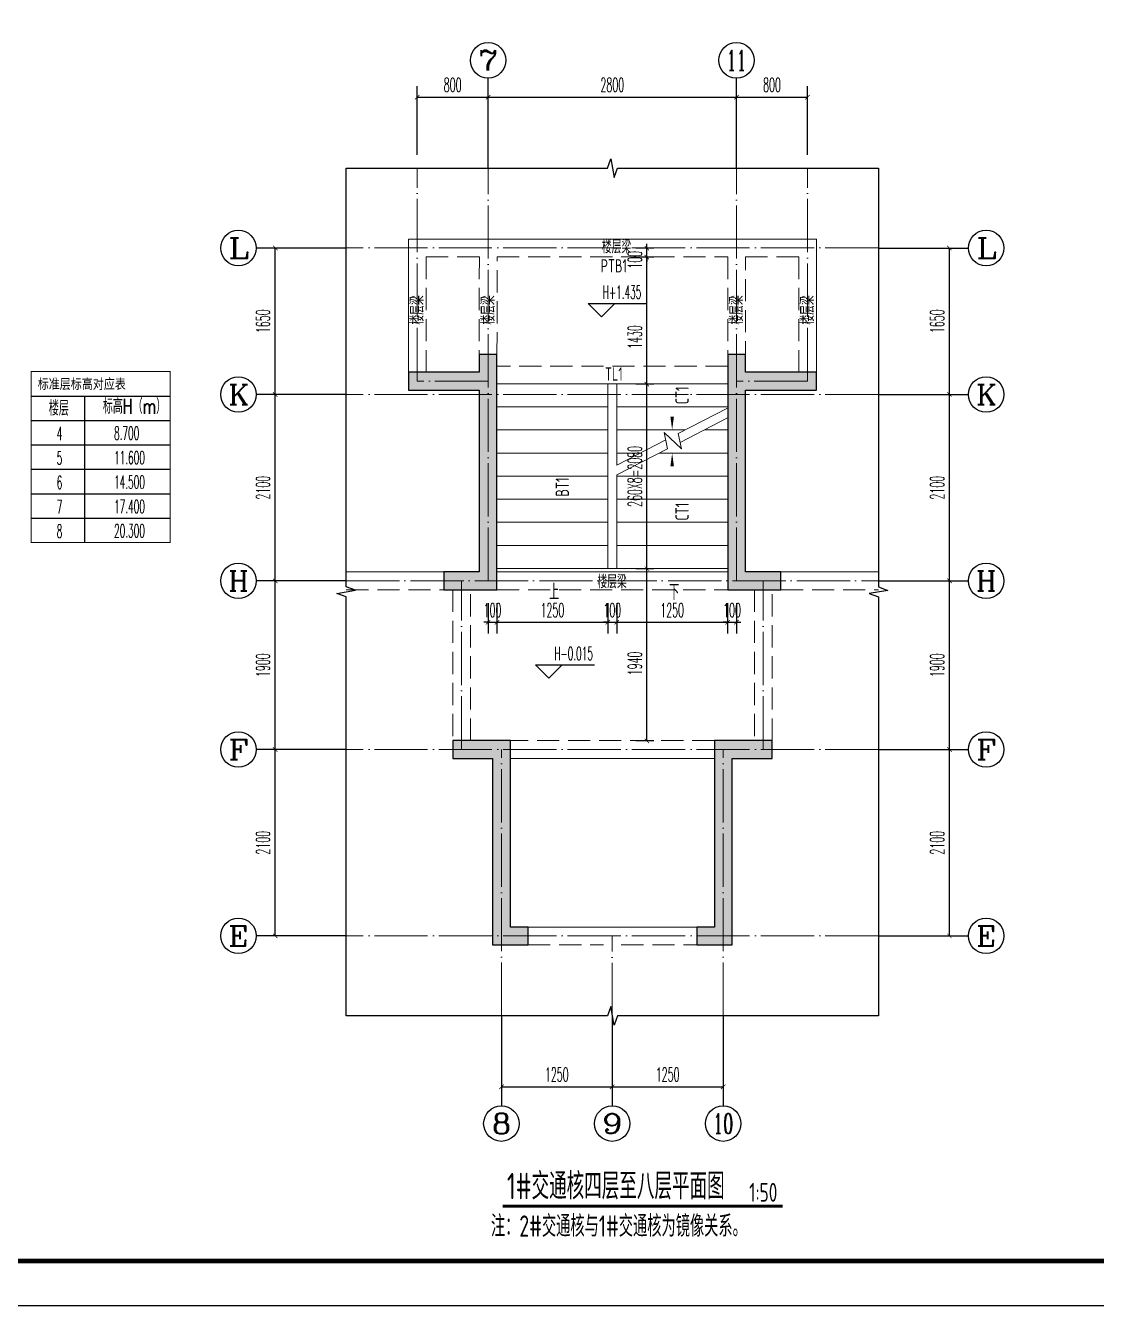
# Model space of a CAD drawing. Extents: x 826826 to 1642106, y -156213 to 399140.
# Drawn here: x 1503742 to 1515814, y 327062 to 341481 of the extents above; entities that cross this region are included whole.
import ezdxf
from ezdxf.enums import TextEntityAlignment as Align

# ---------------------------------------------------------------- set-up
doc = ezdxf.new("R2010")
doc.units = 0
doc.header["$LTSCALE"] = 1000
doc.linetypes.add('DASH', pattern=[0.35, 0.25, -0.1])
doc.linetypes.add('DOTE', pattern=[2.42, 2, -0.2, 0.02, -0.2])
doc.layers.get('0').update_dxf_attribs({"linetype": 'CONTINUOUS'})
doc.layers.get('DEFPOINTS').update_dxf_attribs({"linetype": 'CONTINUOUS'})
for name, color, linetype in [('-TK', 7, 'CONTINUOUS'), ('AXIS', 3, 'CONTINUOUS'), ('AXIS_TEXT', 4, 'CONTINUOUS'), ('C-Sheet-图框', 101, 'CONTINUOUS'), ('DIM_ELEV', 3, 'CONTINUOUS'), ('DIM_SYMB', 3, 'CONTINUOUS'), ('PUB_DIM', 3, 'CONTINUOUS'), ('PUB_TEXT', 2, 'CONTINUOUS'), ('S-L主梁线', 4, 'DASH'), ('S-Q墙填充', 252, 'CONTINUOUS'), ('S-Q墙实线', 6, 'CONTINUOUS'), ('TEXT', 2, 'CONTINUOUS'), ('尺寸标注', 3, 'CONTINUOUS')]:
    doc.layers.add(name, color=color, linetype=linetype)
doc.layers.add('DOTE', color=251, linetype='DOTE', lineweight=9)
doc.layers.add('STAIR', color=2, linetype='CONTINUOUS', lineweight=18)
doc.styles.add('_TCH_AXIS', font='COMPLEX', dxfattribs={"bigfont": 'GBCBIG'})
doc.styles.add('_TCH_DIM', font='SIMPLEX.shx', dxfattribs={"width": 0.7, "bigfont": 'GBCBIG.shx'})
doc.styles.add('_TCH_DIM_T3', font='SIMPLEX.shx', dxfattribs={"width": 0.494118, "bigfont": 'GBCBIG.shx'})
doc.styles.add('COMPLEX', font='COMPLEX')
doc.styles.add('TSSD_REIN', font='tssdeng.shx', dxfattribs={"width": 0.7, "height": 300, "bigfont": 'tssdchn.shx'})
doc.styles.add('宋体', font='', dxfattribs={"height": 50})
doc.styles.get('宋体').set_extended_font_data('SimSun')
doc.dimstyles.new('_TCH_ARCH&&50', dxfattribs={"dimtxt": 157.5, "dimasz": 50, "dimexe": 125, "dimexo": 150, "dimgap": 58.75, "dimtad": 1, "dimdec": 0, "dimzin": 0, "dimdsep": 46, "dimtxsty": '_TCH_DIM_T3', "dimblk": 'ARCHTICK', "dimcen": 0.09, "dimclrt": 7, "dimazin": 0, "dimtfac": 1, "dimtdec": 0, "dimtix": 1, "dimtmove": 2, "dimatfit": 3, "dimldrblk": 'ARCHTICK', "dimfxl": 0, "dimtolj": 1, "dimtzin": 0, "dimarcsym": 0})

# ---------------------------------------------------------------- blocks, each defined once
blk = doc.blocks.new('A1')
blk.add_lwpolyline([(0, 59400), (0, 0), (84100, 0), (84100, 59400)], close=True)
at = {"const_width": 100}
blk.add_lwpolyline([(2500, 58400), (2500, 1000), (83100, 1000), (83100, 58400)], close=True, dxfattribs=at)
blk = doc.blocks.new('_AXISO')
blk.add_circle((0, 0), 0.5)
at = {"layer": 'AXIS_TEXT', "style": 'COMPLEX', "width": 1.041667}
blk.add_attdef('A', text='', height=0.56, dxfattribs=at).set_placement((-0.25, -0.28), (0.25, -0.28), align=Align.FIT)
blk = doc.blocks.new('_ArchTick')
at = {"color": 0, "linetype": 'ByBlock', "const_width": 0.15}
blk.add_lwpolyline([(-0.5, -0.5), (0.5, 0.5)], dxfattribs=at)
blk = doc.blocks.new('*D2206')
at = {"layer": 'DEFPOINTS', "color": 0}
for p in [(1027882, 315037), (1028682, 315037), (1027882, 312937)]:
    blk.add_point(p, dxfattribs=at)
at = {"layer": 'PUB_DIM', "color": 0, "lineweight": -2}
for p, q in [((1028032, 315037), (1028807, 315037)), ((1028682, 312937), (1028682, 315037)), ((1028032, 312937), (1028807, 312937))]:
    blk.add_line(p, q, dxfattribs=at)
at = {"layer": 'PUB_DIM', "color": 0, "lineweight": -2, "xscale": 50, "yscale": 50, "zscale": 50}
for p, rotation in [((1028682, 315037), 90), ((1028682, 312937), 270)]:
    blk.add_blockref('_ArchTick', p, dxfattribs=dict(at, rotation=rotation))
at = {"layer": 'PUB_DIM', "color": 7, "insert": (1028544, 313987), "char_height": 157.5, "attachment_point": 5, "rotation": 90, "style": '_TCH_DIM_T3'}
blk.add_mtext('\\A1;2100', dxfattribs=at)
blk = doc.blocks.new('*D2207')
at = {"layer": 'DEFPOINTS', "color": 0}
for p in [(1027882, 316937), (1028682, 316937), (1027882, 315037)]:
    blk.add_point(p, dxfattribs=at)
at = {"layer": 'PUB_DIM', "color": 0, "lineweight": -2}
for p, q in [((1028032, 316937), (1028807, 316937)), ((1028682, 315037), (1028682, 316937)), ((1028032, 315037), (1028807, 315037))]:
    blk.add_line(p, q, dxfattribs=at)
at = {"layer": 'PUB_DIM', "color": 0, "lineweight": -2, "xscale": 50, "yscale": 50, "zscale": 50}
for p, rotation in [((1028682, 316937), 90), ((1028682, 315037), 270)]:
    blk.add_blockref('_ArchTick', p, dxfattribs=dict(at, rotation=rotation))
at = {"layer": 'PUB_DIM', "color": 7, "insert": (1028544, 315987), "char_height": 157.5, "attachment_point": 5, "rotation": 90, "style": '_TCH_DIM_T3'}
blk.add_mtext('\\A1;1900', dxfattribs=at)
blk = doc.blocks.new('*D2208')
at = {"layer": 'DEFPOINTS', "color": 0}
for p in [(1027882, 319037), (1028682, 319037), (1027882, 316937)]:
    blk.add_point(p, dxfattribs=at)
at = {"layer": 'PUB_DIM', "color": 0, "lineweight": -2}
for p, q in [((1028032, 319037), (1028807, 319037)), ((1028682, 316937), (1028682, 319037)), ((1028032, 316937), (1028807, 316937))]:
    blk.add_line(p, q, dxfattribs=at)
at = {"layer": 'PUB_DIM', "color": 0, "lineweight": -2, "xscale": 50, "yscale": 50, "zscale": 50}
for p, rotation in [((1028682, 319037), 90), ((1028682, 316937), 270)]:
    blk.add_blockref('_ArchTick', p, dxfattribs=dict(at, rotation=rotation))
at = {"layer": 'PUB_DIM', "color": 7, "insert": (1028544, 317987), "char_height": 157.5, "attachment_point": 5, "rotation": 90, "style": '_TCH_DIM_T3'}
blk.add_mtext('\\A1;2100', dxfattribs=at)
blk = doc.blocks.new('*D2209')
at = {"layer": 'DEFPOINTS', "color": 0}
for p in [(1027882, 320687), (1028682, 320687), (1027882, 319037)]:
    blk.add_point(p, dxfattribs=at)
at = {"layer": 'PUB_DIM', "color": 0, "lineweight": -2}
for p, q in [((1028032, 320687), (1028807, 320687)), ((1028682, 319037), (1028682, 320687)), ((1028032, 319037), (1028807, 319037))]:
    blk.add_line(p, q, dxfattribs=at)
at = {"layer": 'PUB_DIM', "color": 0, "lineweight": -2, "xscale": 50, "yscale": 50, "zscale": 50}
for p, rotation in [((1028682, 320687), 90), ((1028682, 319037), 270)]:
    blk.add_blockref('_ArchTick', p, dxfattribs=dict(at, rotation=rotation))
at = {"layer": 'PUB_DIM', "color": 7, "insert": (1028544, 319862), "char_height": 157.5, "attachment_point": 5, "rotation": 90, "style": '_TCH_DIM_T3'}
blk.add_mtext('\\A1;1650', dxfattribs=at)
blk = doc.blocks.new('*D2210')
at = {"layer": 'DEFPOINTS', "color": 0}
for p in [(1023482, 322387), (1022682, 321587), (1023482, 321587)]:
    blk.add_point(p, dxfattribs=at)
at = {"layer": 'PUB_DIM', "color": 0, "lineweight": -2}
for p, q in [((1022682, 321737), (1022682, 322512)), ((1023482, 321737), (1023482, 322512)), ((1022682, 322387), (1023482, 322387))]:
    blk.add_line(p, q, dxfattribs=at)
at = {"layer": 'PUB_DIM', "color": 0, "lineweight": -2, "xscale": 50, "yscale": 50, "zscale": 50, "rotation": 180}
blk.add_blockref('_ArchTick', (1022682, 322387), dxfattribs=at)
at = {"layer": 'PUB_DIM', "color": 0, "lineweight": -2, "xscale": 50, "yscale": 50, "zscale": 50}
blk.add_blockref('_ArchTick', (1023482, 322387), dxfattribs=at)
at = {"layer": 'PUB_DIM', "color": 7, "insert": (1023082, 322525), "char_height": 157.5, "attachment_point": 5, "style": '_TCH_DIM_T3'}
blk.add_mtext('\\A1;800', dxfattribs=at)
blk = doc.blocks.new('*D2211')
at = {"layer": 'DEFPOINTS', "color": 0}
for p in [(1026282, 322387), (1023482, 321587), (1026282, 321587)]:
    blk.add_point(p, dxfattribs=at)
at = {"layer": 'PUB_DIM', "color": 0, "lineweight": -2}
for p, q in [((1023482, 321737), (1023482, 322512)), ((1026282, 321737), (1026282, 322512)), ((1023482, 322387), (1026282, 322387))]:
    blk.add_line(p, q, dxfattribs=at)
at = {"layer": 'PUB_DIM', "color": 0, "lineweight": -2, "xscale": 50, "yscale": 50, "zscale": 50, "rotation": 180}
blk.add_blockref('_ArchTick', (1023482, 322387), dxfattribs=at)
at = {"layer": 'PUB_DIM', "color": 0, "lineweight": -2, "xscale": 50, "yscale": 50, "zscale": 50}
blk.add_blockref('_ArchTick', (1026282, 322387), dxfattribs=at)
at = {"layer": 'PUB_DIM', "color": 7, "insert": (1024882, 322525), "char_height": 157.5, "attachment_point": 5, "style": '_TCH_DIM_T3'}
blk.add_mtext('\\A1;2800', dxfattribs=at)
blk = doc.blocks.new('*D2212')
at = {"layer": 'DEFPOINTS', "color": 0}
for p in [(1027082, 322387), (1026282, 321587), (1027082, 321587)]:
    blk.add_point(p, dxfattribs=at)
at = {"layer": 'PUB_DIM', "color": 0, "lineweight": -2}
for p, q in [((1026282, 321737), (1026282, 322512)), ((1027082, 321737), (1027082, 322512)), ((1026282, 322387), (1027082, 322387))]:
    blk.add_line(p, q, dxfattribs=at)
at = {"layer": 'PUB_DIM', "color": 0, "lineweight": -2, "xscale": 50, "yscale": 50, "zscale": 50, "rotation": 180}
blk.add_blockref('_ArchTick', (1026282, 322387), dxfattribs=at)
at = {"layer": 'PUB_DIM', "color": 0, "lineweight": -2, "xscale": 50, "yscale": 50, "zscale": 50}
blk.add_blockref('_ArchTick', (1027082, 322387), dxfattribs=at)
at = {"layer": 'PUB_DIM', "color": 7, "insert": (1026682, 322525), "char_height": 157.5, "attachment_point": 5, "style": '_TCH_DIM_T3'}
blk.add_mtext('\\A1;800', dxfattribs=at)
blk = doc.blocks.new('*D2213')
at = {"layer": 'DEFPOINTS', "color": 0}
for p in [(1023632, 312037), (1024881, 312037), (1024881, 311237)]:
    blk.add_point(p, dxfattribs=at)
at = {"layer": 'PUB_DIM', "color": 0, "lineweight": -2}
for p, q in [((1023632, 311887), (1023632, 311112)), ((1024881, 311887), (1024881, 311112)), ((1023632, 311237), (1024881, 311237))]:
    blk.add_line(p, q, dxfattribs=at)
at = {"layer": 'PUB_DIM', "color": 0, "lineweight": -2, "xscale": 50, "yscale": 50, "zscale": 50, "rotation": 180}
blk.add_blockref('_ArchTick', (1023632, 311237), dxfattribs=at)
at = {"layer": 'PUB_DIM', "color": 0, "lineweight": -2, "xscale": 50, "yscale": 50, "zscale": 50}
blk.add_blockref('_ArchTick', (1024881, 311237), dxfattribs=at)
at = {"layer": 'PUB_DIM', "color": 7, "insert": (1024256, 311375), "char_height": 157.5, "attachment_point": 5, "style": '_TCH_DIM_T3'}
blk.add_mtext('\\A1;1250', dxfattribs=at)
blk = doc.blocks.new('*D2214')
at = {"layer": 'DEFPOINTS', "color": 0}
for p in [(1024881, 312037), (1026132, 312037), (1026132, 311237)]:
    blk.add_point(p, dxfattribs=at)
at = {"layer": 'PUB_DIM', "color": 0, "lineweight": -2}
for p, q in [((1024881, 311887), (1024881, 311112)), ((1026132, 311887), (1026132, 311112)), ((1024881, 311237), (1026132, 311237))]:
    blk.add_line(p, q, dxfattribs=at)
at = {"layer": 'PUB_DIM', "color": 0, "lineweight": -2, "xscale": 50, "yscale": 50, "zscale": 50, "rotation": 180}
blk.add_blockref('_ArchTick', (1024881, 311237), dxfattribs=at)
at = {"layer": 'PUB_DIM', "color": 0, "lineweight": -2, "xscale": 50, "yscale": 50, "zscale": 50}
blk.add_blockref('_ArchTick', (1026132, 311237), dxfattribs=at)
at = {"layer": 'PUB_DIM', "color": 7, "insert": (1025506, 311375), "char_height": 157.5, "attachment_point": 5, "style": '_TCH_DIM_T3'}
blk.add_mtext('\\A1;1250', dxfattribs=at)
blk = doc.blocks.new('*D2215')
at = {"layer": 'DEFPOINTS', "color": 0}
for p in [(1021082, 315037), (1021882, 315037), (1021882, 312937)]:
    blk.add_point(p, dxfattribs=at)
at = {"layer": 'PUB_DIM', "color": 0, "lineweight": -2}
for p, q in [((1021732, 315037), (1020957, 315037)), ((1021082, 312937), (1021082, 315037)), ((1021732, 312937), (1020957, 312937))]:
    blk.add_line(p, q, dxfattribs=at)
at = {"layer": 'PUB_DIM', "color": 0, "lineweight": -2, "xscale": 50, "yscale": 50, "zscale": 50}
for p, rotation in [((1021082, 315037), 90), ((1021082, 312937), 270)]:
    blk.add_blockref('_ArchTick', p, dxfattribs=dict(at, rotation=rotation))
at = {"layer": 'PUB_DIM', "color": 7, "insert": (1020944, 313987), "char_height": 157.5, "attachment_point": 5, "rotation": 90, "style": '_TCH_DIM_T3'}
blk.add_mtext('\\A1;2100', dxfattribs=at)
blk = doc.blocks.new('*D2216')
at = {"layer": 'DEFPOINTS', "color": 0}
for p in [(1021082, 316937), (1021882, 316937), (1021882, 315037)]:
    blk.add_point(p, dxfattribs=at)
at = {"layer": 'PUB_DIM', "color": 0, "lineweight": -2}
for p, q in [((1021732, 316937), (1020957, 316937)), ((1021082, 315037), (1021082, 316937)), ((1021732, 315037), (1020957, 315037))]:
    blk.add_line(p, q, dxfattribs=at)
at = {"layer": 'PUB_DIM', "color": 0, "lineweight": -2, "xscale": 50, "yscale": 50, "zscale": 50}
for p, rotation in [((1021082, 316937), 90), ((1021082, 315037), 270)]:
    blk.add_blockref('_ArchTick', p, dxfattribs=dict(at, rotation=rotation))
at = {"layer": 'PUB_DIM', "color": 7, "insert": (1020944, 315987), "char_height": 157.5, "attachment_point": 5, "rotation": 90, "style": '_TCH_DIM_T3'}
blk.add_mtext('\\A1;1900', dxfattribs=at)
blk = doc.blocks.new('*D2217')
at = {"layer": 'DEFPOINTS', "color": 0}
for p in [(1021082, 319037), (1021882, 319037), (1021882, 316937)]:
    blk.add_point(p, dxfattribs=at)
at = {"layer": 'PUB_DIM', "color": 0, "lineweight": -2}
for p, q in [((1021732, 319037), (1020957, 319037)), ((1021082, 316937), (1021082, 319037)), ((1021732, 316937), (1020957, 316937))]:
    blk.add_line(p, q, dxfattribs=at)
at = {"layer": 'PUB_DIM', "color": 0, "lineweight": -2, "xscale": 50, "yscale": 50, "zscale": 50}
for p, rotation in [((1021082, 319037), 90), ((1021082, 316937), 270)]:
    blk.add_blockref('_ArchTick', p, dxfattribs=dict(at, rotation=rotation))
at = {"layer": 'PUB_DIM', "color": 7, "insert": (1020944, 317987), "char_height": 157.5, "attachment_point": 5, "rotation": 90, "style": '_TCH_DIM_T3'}
blk.add_mtext('\\A1;2100', dxfattribs=at)
blk = doc.blocks.new('*D2218')
at = {"layer": 'DEFPOINTS', "color": 0}
for p in [(1021082, 320687), (1021882, 320687), (1021882, 319037)]:
    blk.add_point(p, dxfattribs=at)
at = {"layer": 'PUB_DIM', "color": 0, "lineweight": -2}
for p, q in [((1021732, 320687), (1020957, 320687)), ((1021082, 319037), (1021082, 320687)), ((1021732, 319037), (1020957, 319037))]:
    blk.add_line(p, q, dxfattribs=at)
at = {"layer": 'PUB_DIM', "color": 0, "lineweight": -2, "xscale": 50, "yscale": 50, "zscale": 50}
for p, rotation in [((1021082, 320687), 90), ((1021082, 319037), 270)]:
    blk.add_blockref('_ArchTick', p, dxfattribs=dict(at, rotation=rotation))
at = {"layer": 'PUB_DIM', "color": 7, "insert": (1020944, 319862), "char_height": 157.5, "attachment_point": 5, "rotation": 90, "style": '_TCH_DIM_T3'}
blk.add_mtext('\\A1;1650', dxfattribs=at)
blk = doc.blocks.new('20210810.18210274')
at = {"layer": 'DOTE', "linetype": 'DOTE', "ltscale": 0.3}
for p, q in [((800, 7153), (800, 9553)), ((1600, 4903), (1600, 9553)), ((4400, 4903), (4400, 9553)), ((5200, 7153), (5200, 9553)), ((6000, 8653), (0, 8653)), ((1600, 7153), (800, 7153)), ((5200, 7153), (4400, 7153)), ((6000, 7003), (0, 7003)), ((0, 4903), (6000, 4903)), ((1300, 3003), (1300, 4903)), ((4700, 3003), (4700, 4903)), ((6000, 3003), (0, 3003)), ((1750, 3), (1750, 3003)), ((4250, 3), (4250, 3003)), ((6000, 903), (0, 903)), ((3000, 0), (3000, 903))]:
    blk.add_line(p, q, dxfattribs=at)
blk = doc.blocks.new('20210810.18262439')
at = {"layer": 'STAIR'}
for p, q in [((0, 2080), (1250, 2080)), ((0, 2080), (2600, 2080)), ((1250, 0), (1250, 2080)), ((1250, 0), (1250, 2080)), ((2600, 2080), (1350, 2080)), ((1350, 2080), (1350, 1165)), ((1350, 2080), (1350, 1165)), ((0, 1820), (1250, 1820)), ((2600, 1820), (1350, 1820)), ((2600, 1807), (2044, 1522)), ((2600, 1695), (2066, 1420)), ((0, 1560), (1250, 1560)), ((2119, 1560), (1350, 1560)), ((1902, 1449), (1350, 1165)), ((2082, 1347), (1884, 1530)), ((1884, 1530), (1924, 1347)), ((2044, 1522), (2082, 1347)), ((2600, 1560), (2338, 1560)), ((0, 1300), (1250, 1300)), ((1924, 1347), (1350, 1053)), ((1612, 1300), (1350, 1300)), ((2600, 1300), (1831, 1300)), ((0, 1040), (1250, 1040)), ((1350, 1053), (1350, 0)), ((1350, 1053), (1350, 0)), ((2600, 1040), (1350, 1040)), ((0, 780), (1250, 780)), ((2600, 780), (1350, 780)), ((0, 520), (1250, 520)), ((2600, 520), (1350, 520)), ((0, 260), (1250, 260)), ((2600, 260), (1350, 260)), ((0, 0), (2600, 0))]:
    blk.add_line(p, q, dxfattribs=at)
blk = doc.blocks.new('*D2344')
at = {"layer": 'DEFPOINTS', "color": 0}
for p in [(1511656, 335125), (1511756, 335125), (1511756, 334759)]:
    blk.add_point(p, dxfattribs=at)
at = {"layer": '尺寸标注', "color": 0, "lineweight": -2}
for p, q in [((1511656, 334975), (1511656, 334634)), ((1511756, 334975), (1511756, 334634)), ((1511656, 334759), (1511606, 334759)), ((1511656, 334759), (1511756, 334759)), ((1511756, 334759), (1511806, 334759))]:
    blk.add_line(p, q, dxfattribs=at)
at = {"layer": '尺寸标注', "color": 0, "lineweight": -2, "xscale": 50, "yscale": 50, "zscale": 50}
blk.add_blockref('_ArchTick', (1511656, 334759), dxfattribs=at)
at = {"layer": '尺寸标注', "color": 0, "lineweight": -2, "xscale": 50, "yscale": 50, "zscale": 50, "rotation": 180}
blk.add_blockref('_ArchTick', (1511756, 334759), dxfattribs=at)
at = {"layer": '尺寸标注', "color": 7, "insert": (1511706, 334896), "char_height": 157.5, "attachment_point": 5, "style": '_TCH_DIM_T3'}
blk.add_mtext('\\A1;100', dxfattribs=at)
blk = doc.blocks.new('*D2345')
at = {"layer": 'DEFPOINTS', "color": 0}
for p in [(1510406, 335125), (1511656, 335125), (1511656, 334759)]:
    blk.add_point(p, dxfattribs=at)
at = {"layer": '尺寸标注', "color": 0, "lineweight": -2}
for p, q in [((1510406, 334975), (1510406, 334634)), ((1511656, 334975), (1511656, 334634)), ((1510406, 334759), (1511656, 334759))]:
    blk.add_line(p, q, dxfattribs=at)
at = {"layer": '尺寸标注', "color": 0, "lineweight": -2, "xscale": 50, "yscale": 50, "zscale": 50, "rotation": 180}
blk.add_blockref('_ArchTick', (1510406, 334759), dxfattribs=at)
at = {"layer": '尺寸标注', "color": 0, "lineweight": -2, "xscale": 50, "yscale": 50, "zscale": 50}
blk.add_blockref('_ArchTick', (1511656, 334759), dxfattribs=at)
at = {"layer": '尺寸标注', "color": 7, "insert": (1511031, 334896), "char_height": 157.5, "attachment_point": 5, "style": '_TCH_DIM_T3'}
blk.add_mtext('\\A1;1250', dxfattribs=at)
blk = doc.blocks.new('*D2346')
at = {"layer": 'DEFPOINTS', "color": 0}
for p in [(1510306, 335125), (1510406, 335125), (1510406, 334759)]:
    blk.add_point(p, dxfattribs=at)
at = {"layer": '尺寸标注', "color": 0, "lineweight": -2}
for p, q in [((1510306, 334975), (1510306, 334634)), ((1510406, 334975), (1510406, 334634)), ((1510306, 334759), (1510256, 334759)), ((1510306, 334759), (1510406, 334759)), ((1510406, 334759), (1510456, 334759))]:
    blk.add_line(p, q, dxfattribs=at)
at = {"layer": '尺寸标注', "color": 0, "lineweight": -2, "xscale": 50, "yscale": 50, "zscale": 50}
blk.add_blockref('_ArchTick', (1510306, 334759), dxfattribs=at)
at = {"layer": '尺寸标注', "color": 0, "lineweight": -2, "xscale": 50, "yscale": 50, "zscale": 50, "rotation": 180}
blk.add_blockref('_ArchTick', (1510406, 334759), dxfattribs=at)
at = {"layer": '尺寸标注', "color": 7, "insert": (1510356, 334896), "char_height": 157.5, "attachment_point": 5, "style": '_TCH_DIM_T3'}
blk.add_mtext('\\A1;100', dxfattribs=at)
blk = doc.blocks.new('*D2347')
at = {"layer": 'DEFPOINTS', "color": 0}
for p in [(1509056, 335125), (1510306, 335125), (1510306, 334759)]:
    blk.add_point(p, dxfattribs=at)
at = {"layer": '尺寸标注', "color": 0, "lineweight": -2}
for p, q in [((1509056, 334975), (1509056, 334634)), ((1510306, 334975), (1510306, 334634)), ((1509056, 334759), (1510306, 334759))]:
    blk.add_line(p, q, dxfattribs=at)
at = {"layer": '尺寸标注', "color": 0, "lineweight": -2, "xscale": 50, "yscale": 50, "zscale": 50, "rotation": 180}
blk.add_blockref('_ArchTick', (1509056, 334759), dxfattribs=at)
at = {"layer": '尺寸标注', "color": 0, "lineweight": -2, "xscale": 50, "yscale": 50, "zscale": 50}
blk.add_blockref('_ArchTick', (1510306, 334759), dxfattribs=at)
at = {"layer": '尺寸标注', "color": 7, "insert": (1509681, 334896), "char_height": 157.5, "attachment_point": 5, "style": '_TCH_DIM_T3'}
blk.add_mtext('\\A1;1250', dxfattribs=at)
blk = doc.blocks.new('*D2348')
at = {"layer": 'DEFPOINTS', "color": 0}
for p in [(1508956, 335125), (1509056, 335125), (1509056, 334759)]:
    blk.add_point(p, dxfattribs=at)
at = {"layer": '尺寸标注', "color": 0, "lineweight": -2}
for p, q in [((1508956, 334975), (1508956, 334634)), ((1509056, 334975), (1509056, 334634)), ((1508956, 334759), (1508906, 334759)), ((1508956, 334759), (1509056, 334759)), ((1509056, 334759), (1509106, 334759))]:
    blk.add_line(p, q, dxfattribs=at)
at = {"layer": '尺寸标注', "color": 0, "lineweight": -2, "xscale": 50, "yscale": 50, "zscale": 50}
blk.add_blockref('_ArchTick', (1508956, 334759), dxfattribs=at)
at = {"layer": '尺寸标注', "color": 0, "lineweight": -2, "xscale": 50, "yscale": 50, "zscale": 50, "rotation": 180}
blk.add_blockref('_ArchTick', (1509056, 334759), dxfattribs=at)
at = {"layer": '尺寸标注', "color": 7, "insert": (1509006, 334896), "char_height": 157.5, "attachment_point": 5, "style": '_TCH_DIM_T3'}
blk.add_mtext('\\A1;100', dxfattribs=at)
blk = doc.blocks.new('*D2349')
at = {"layer": 'DEFPOINTS', "color": 0}
for p in [(1510746, 338972), (1510975, 338972), (1510975, 338872)]:
    blk.add_point(p, dxfattribs=at)
at = {"layer": '尺寸标注', "color": 0, "lineweight": -2}
for p, q in [((1510746, 338972), (1510746, 339022)), ((1510825, 338972), (1510621, 338972)), ((1510825, 338872), (1510621, 338872)), ((1510746, 338872), (1510746, 338972)), ((1510746, 338872), (1510746, 338822))]:
    blk.add_line(p, q, dxfattribs=at)
at = {"layer": '尺寸标注', "color": 0, "lineweight": -2, "xscale": 50, "yscale": 50, "zscale": 50}
for p, rotation in [((1510746, 338972), 270), ((1510746, 338872), 90)]:
    blk.add_blockref('_ArchTick', p, dxfattribs=dict(at, rotation=rotation))
at = {"layer": '尺寸标注', "color": 7, "insert": (1510609, 338843), "char_height": 157.5, "attachment_point": 5, "rotation": 90, "style": '_TCH_DIM_T3'}
blk.add_mtext('\\A1;100', dxfattribs=at)
blk = doc.blocks.new('*D2350')
at = {"layer": 'DEFPOINTS', "color": 0}
for p in [(1510746, 338872), (1510975, 338872), (1510975, 337442)]:
    blk.add_point(p, dxfattribs=at)
at = {"layer": '尺寸标注', "color": 0, "lineweight": -2}
for p, q in [((1510825, 338872), (1510621, 338872)), ((1510746, 337442), (1510746, 338872)), ((1510825, 337442), (1510621, 337442))]:
    blk.add_line(p, q, dxfattribs=at)
at = {"layer": '尺寸标注', "color": 0, "lineweight": -2, "xscale": 50, "yscale": 50, "zscale": 50}
for p, rotation in [((1510746, 338872), 90), ((1510746, 337442), 270)]:
    blk.add_blockref('_ArchTick', p, dxfattribs=dict(at, rotation=rotation))
at = {"layer": '尺寸标注', "color": 7, "insert": (1510609, 337972), "char_height": 157.5, "attachment_point": 5, "rotation": 90, "style": '_TCH_DIM_T3'}
blk.add_mtext('\\A1;1430', dxfattribs=at)
blk = doc.blocks.new('*D2351')
at = {"layer": 'DEFPOINTS', "color": 0}
for p in [(1510746, 337442), (1510975, 337442), (1510975, 335362)]:
    blk.add_point(p, dxfattribs=at)
at = {"layer": '尺寸标注', "color": 0, "lineweight": -2}
for p, q in [((1510825, 337442), (1510621, 337442)), ((1510746, 335362), (1510746, 337442)), ((1510825, 335362), (1510621, 335362))]:
    blk.add_line(p, q, dxfattribs=at)
at = {"layer": '尺寸标注', "color": 0, "lineweight": -2, "xscale": 50, "yscale": 50, "zscale": 50}
for p, rotation in [((1510746, 337442), 90), ((1510746, 335362), 270)]:
    blk.add_blockref('_ArchTick', p, dxfattribs=dict(at, rotation=rotation))
at = {"layer": '尺寸标注', "color": 7, "insert": (1510609, 336402), "char_height": 157.5, "attachment_point": 5, "rotation": 90, "style": '_TCH_DIM_T3'}
blk.add_mtext('\\A1;260X8=2080', dxfattribs=at)
blk = doc.blocks.new('*D2352')
at = {"layer": 'DEFPOINTS', "color": 0}
for p in [(1510746, 335362), (1510975, 335362), (1510975, 333422)]:
    blk.add_point(p, dxfattribs=at)
at = {"layer": '尺寸标注', "color": 0, "lineweight": -2}
for p, q in [((1510825, 335362), (1510621, 335362)), ((1510746, 333422), (1510746, 335362)), ((1510825, 333422), (1510621, 333422))]:
    blk.add_line(p, q, dxfattribs=at)
at = {"layer": '尺寸标注', "color": 0, "lineweight": -2, "xscale": 50, "yscale": 50, "zscale": 50}
for p, rotation in [((1510746, 335362), 90), ((1510746, 333422), 270)]:
    blk.add_blockref('_ArchTick', p, dxfattribs=dict(at, rotation=rotation))
at = {"layer": '尺寸标注', "color": 7, "insert": (1510609, 334295), "char_height": 157.5, "attachment_point": 5, "rotation": 90, "style": '_TCH_DIM_T3'}
blk.add_mtext('\\A1;1940', dxfattribs=at)
blk = doc.blocks.new('A$C4BAA0D43')
at = {"layer": 'C-Sheet-图框', "color": 0}
for p, q in [((-782.8, 825), (0, 825)), ((-782.8, 825), (0, 825)), ((-482.4, 825), (-482.4, 0)), ((-782.8, 687.5), (0, 687.5)), ((-782.8, 550), (0, 550)), ((-782.8, 412.5), (0, 412.5)), ((-782.8, 275), (0, 275)), ((-782.8, 137.5), (0, 137.5))]:
    blk.add_line(p, q, dxfattribs=at)
at = {"layer": 'C-Sheet-图框', "color": 0, "const_width": 6}
blk.add_lwpolyline([(-782.8, 0), (0, 0), (0, 962.5), (-782.8, 962.5)], close=True, dxfattribs=at)
at = {"layer": 'PUB_TEXT', "color": 2, "style": '宋体', "width": 0.8}
blk.add_text('标准层标高对应表', height=56.96, dxfattribs=at).set_placement((-746.8, 864.9))
at = {"layer": 'PUB_TEXT', "style": '_TCH_DIM'}
for s, height, width, p in [('楼层', 84.4, 0.7, (-683.6, 714.5)), ('标高H（m）', 84.4, 0.7, (-379.1, 725.6)), ('4', 74.4, 0.494118, (-639.3, 576.3)), ('8.700', 74.38, 0.494118, (-316, 578.2)), ('5', 74.4, 0.494118, (-639.3, 438.8)), ('11.600', 74.38, 0.494118, (-316, 440.7)), ('6', 74.4, 0.494118, (-639.3, 301.3)), ('14.500', 74.38, 0.494118, (-316, 303.2)), ('7', 74.4, 0.494118, (-639.3, 163.8)), ('17.400', 74.38, 0.494118, (-316, 165.7)), ('8', 74.4, 0.494118, (-639.3, 26.3)), ('20.300', 74.38, 0.494118, (-316, 28.2))]:
    blk.add_text(s, height=height, dxfattribs=dict(at, width=width)).set_placement(p)
blk = doc.blocks.new('20210810.18205026')
at = {"layer": 'AXIS'}
for p, q in [((3014.6, 10964.6), (3014.6, 11979.2)), ((5814.6, 10964.6), (5814.6, 11979.2)), ((1414.6, 10064.6), (400, 10064.6)), ((7414.6, 10064.6), (8429.2, 10064.6)), ((1414.6, 8414.6), (400, 8414.6)), ((7414.6, 8414.6), (8429.2, 8414.6)), ((1414.6, 6314.6), (400, 6314.6)), ((7414.6, 6314.6), (8429.2, 6314.6)), ((1414.6, 4414.6), (400, 4414.6)), ((7414.6, 4414.6), (8429.2, 4414.6)), ((1414.6, 2314.6), (400, 2314.6)), ((7414.6, 2314.6), (8429.2, 2314.6)), ((3164.6, 1414.6), (3164.6, 400)), ((4414.1, 1414.6), (4414.1, 400)), ((5664.6, 1414.6), (5664.6, 400))]:
    blk.add_line(p, q, dxfattribs=at)
ref = blk.add_blockref('_AXISO', (3014.6, 12179.2), dxfattribs=dict(at, xscale=400, yscale=400, zscale=400))
ref.add_attrib('A', '7', dxfattribs={"layer": 'AXIS_TEXT', "height": 226.3, "style": '_TCH_AXIS', "width": 1.5}).set_placement((2901.5, 12066.1), (3127.7, 12066.1), align=Align.FIT)
ref = blk.add_blockref('_AXISO', (5814.6, 12179.2), dxfattribs=dict(at, xscale=400, yscale=400, zscale=400))
ref.add_attrib('A', '11', dxfattribs={"layer": 'AXIS_TEXT', "height": 226.27, "style": '_TCH_AXIS', "width": 0.875}).set_placement((5701.5, 12066.1), (5927.7, 12066.1), align=Align.FIT)
ref = blk.add_blockref('_AXISO', (200, 10064.6), dxfattribs=dict(at, xscale=400, yscale=400, zscale=400))
ref.add_attrib('A', 'L', dxfattribs={"layer": 'AXIS_TEXT', "height": 226.3, "style": '_TCH_AXIS', "width": 1.4}).set_placement((86.9, 9951.5), (313.1, 9951.5), align=Align.FIT)
ref = blk.add_blockref('_AXISO', (8629.2, 10064.6), dxfattribs=dict(at, xscale=400, yscale=400, zscale=400))
ref.add_attrib('A', 'L', dxfattribs={"layer": 'AXIS_TEXT', "height": 226.3, "style": '_TCH_AXIS', "width": 1.4}).set_placement((8516.1, 9951.5), (8742.4, 9951.5), align=Align.FIT)
ref = blk.add_blockref('_AXISO', (200, 8414.6), dxfattribs=dict(at, xscale=400, yscale=400, zscale=400))
ref.add_attrib('A', 'K', dxfattribs={"layer": 'AXIS_TEXT', "height": 226.3, "style": '_TCH_AXIS', "width": 1.105263}).set_placement((86.9, 8301.5), (313.1, 8301.5), align=Align.FIT)
ref = blk.add_blockref('_AXISO', (8629.2, 8414.6), dxfattribs=dict(at, xscale=400, yscale=400, zscale=400))
ref.add_attrib('A', 'K', dxfattribs={"layer": 'AXIS_TEXT', "height": 226.3, "style": '_TCH_AXIS', "width": 1.105263}).set_placement((8516.1, 8301.5), (8742.4, 8301.5), align=Align.FIT)
ref = blk.add_blockref('_AXISO', (200, 6314.6), dxfattribs=dict(at, xscale=400, yscale=400, zscale=400))
ref.add_attrib('A', 'H', dxfattribs={"layer": 'AXIS_TEXT', "height": 226.3, "style": '_TCH_AXIS', "width": 1.05}).set_placement((86.9, 6201.5), (313.1, 6201.5), align=Align.FIT)
ref = blk.add_blockref('_AXISO', (8629.2, 6314.6), dxfattribs=dict(at, xscale=400, yscale=400, zscale=400))
ref.add_attrib('A', 'H', dxfattribs={"layer": 'AXIS_TEXT', "height": 226.3, "style": '_TCH_AXIS', "width": 1.05}).set_placement((8516.1, 6201.5), (8742.4, 6201.5), align=Align.FIT)
ref = blk.add_blockref('_AXISO', (200, 4414.6), dxfattribs=dict(at, xscale=400, yscale=400, zscale=400))
ref.add_attrib('A', 'F', dxfattribs={"layer": 'AXIS_TEXT', "height": 226.3, "style": '_TCH_AXIS', "width": 1.3125}).set_placement((86.9, 4301.5), (313.1, 4301.5), align=Align.FIT)
ref = blk.add_blockref('_AXISO', (8629.2, 4414.6), dxfattribs=dict(at, xscale=400, yscale=400, zscale=400))
ref.add_attrib('A', 'F', dxfattribs={"layer": 'AXIS_TEXT', "height": 226.3, "style": '_TCH_AXIS', "width": 1.3125}).set_placement((8516.1, 4301.5), (8742.4, 4301.5), align=Align.FIT)
ref = blk.add_blockref('_AXISO', (200, 2314.6), dxfattribs=dict(at, xscale=400, yscale=400, zscale=400))
ref.add_attrib('A', 'E', dxfattribs={"layer": 'AXIS_TEXT', "height": 226.3, "style": '_TCH_AXIS', "width": 1.3125}).set_placement((86.9, 2201.5), (313.1, 2201.5), align=Align.FIT)
ref = blk.add_blockref('_AXISO', (8629.2, 2314.6), dxfattribs=dict(at, xscale=400, yscale=400, zscale=400))
ref.add_attrib('A', 'E', dxfattribs={"layer": 'AXIS_TEXT', "height": 226.3, "style": '_TCH_AXIS', "width": 1.3125}).set_placement((8516.1, 2201.5), (8742.4, 2201.5), align=Align.FIT)
ref = blk.add_blockref('_AXISO', (3164.6, 200), dxfattribs=dict(at, xscale=400, yscale=400, zscale=400))
ref.add_attrib('A', '8', dxfattribs={"layer": 'AXIS_TEXT', "height": 226.3, "style": '_TCH_AXIS', "width": 1.5}).set_placement((3051.5, 86.9), (3277.7, 86.9), align=Align.FIT)
ref = blk.add_blockref('_AXISO', (4414.1, 200), dxfattribs=dict(at, xscale=400, yscale=400, zscale=400))
ref.add_attrib('A', '9', dxfattribs={"layer": 'AXIS_TEXT', "height": 226.3, "style": '_TCH_AXIS', "width": 1.5}).set_placement((4301, 86.9), (4527.3, 86.9), align=Align.FIT)
ref = blk.add_blockref('_AXISO', (5664.6, 200), dxfattribs=dict(at, xscale=400, yscale=400, zscale=400))
ref.add_attrib('A', '10', dxfattribs={"layer": 'AXIS_TEXT', "height": 226.27, "style": '_TCH_AXIS', "width": 0.724138}).set_placement((5551.5, 86.9), (5777.7, 86.9), align=Align.FIT)
at = {"layer": 'PUB_DIM'}
for p1, p2, distance, picture, middle, set_off in [((2214.6, 10964.6), (3014.6, 10964.6), 800, '*D2210', (2614.6, 11902.1), (-1020467, -310622.6)), ((3014.6, 10964.6), (5814.6, 10964.6), 800, '*D2211', (4414.6, 11902.1), (-1020467, -310622.6)), ((5814.6, 10964.6), (6614.6, 10964.6), 800, '*D2212', (6214.6, 11902.1), (-1020467, -310622.6)), ((1414.6, 8414.6), (1414.6, 10064.6), 800, '*D2218', (477.1, 9239.6), (-1020467, -310622.6)), ((7414.6, 8414.6), (7414.6, 10064.6), -800, '*D2209', (8077.1, 9239.6), (-1020467, -310622.6)), ((1414.6, 6314.6), (1414.6, 8414.6), 800, '*D2217', (477.1, 7364.6), (-1020467, -310622.6)), ((7414.6, 6314.6), (7414.6, 8414.6), -800, '*D2208', (8077.1, 7364.6), (-1020467, -310622.6)), ((1414.6, 4414.6), (1414.6, 6314.6), 800, '*D2216', (477.1, 5364.6), (-1020467, -310622.6)), ((7414.6, 4414.6), (7414.6, 6314.6), -800, '*D2207', (8077.1, 5364.6), (-1020467, -310622.6)), ((1414.6, 2314.6), (1414.6, 4414.6), 800, '*D2215', (477.1, 3364.6), (-1020467, -310622.6)), ((7414.6, 2314.6), (7414.6, 4414.6), -800, '*D2206', (8077.1, 3364.6), (-1020467, -310622.6)), ((3164.6064, 1414.6076), (4414.1252, 1414.6076), -800, '*D2213', (3789.3658, 752.1076), (-1020466.9711, -310622.6466)), ((4414.1252, 1414.6076), (5664.6064, 1414.6076), -800, '*D2214', (5039.3658, 752.1076), (-1020466.9711, -310622.6466))]:
    dim = blk.add_aligned_dim(p1=p1, p2=p2, distance=distance, dimstyle='_TCH_ARCH&&50', dxfattribs=at)
    dim.commit()
    dim.dimension.update_dxf_attribs({"geometry": picture, "text_midpoint": middle, "insert": set_off})

msp = doc.modelspace()

# ---------------------------------------------------------------- hatches: boundary and pattern name
at = {"layer": 'S-Q墙填充'}
h = msp.add_hatch(color=252, dxfattribs=at)
h.dxf.hatch_style = 1
h.paths.add_polyline_path([(1508855.85, 337575.41), (1508057.32, 337575.41), (1508057.32, 337375.41), (1508855.85, 337375.41), (1508855.85, 335325.4), (1508657.32, 335325.4), (1508455.85, 335325.4), (1508455.85, 335125.4), (1508657.32, 335125.4), (1509055.85, 335125.4), (1509055.85, 337475.41), (1509055.85, 337775.41), (1508855.85, 337775.41)])
h = msp.add_hatch(color=252, dxfattribs=at)
h.dxf.hatch_style = 1
h.paths.add_polyline_path([(1511857.32, 337575.41), (1511857.32, 337775.41), (1511657.32, 337775.41), (1511657.32, 337475.41), (1511657.32, 335125.4), (1512057.32, 335125.4), (1512257.32, 335125.4), (1512257.32, 335325.4), (1512057.32, 335325.4), (1511857.32, 335325.4), (1511857.32, 337375.41), (1512657.32, 337375.41), (1512657.32, 337575.41)])
h = msp.add_hatch(color=252, dxfattribs=at)
h.dxf.hatch_style = 1
h.paths.add_polyline_path([(1508557.32, 333225.41), (1509007.31, 333225.41), (1509007.31, 331125.41), (1509407.31, 331125.41), (1509407.31, 331325.41), (1509207.31, 331325.41), (1509207.31, 333425.41), (1508557.32, 333425.41)])
h = msp.add_hatch(color=252, dxfattribs=at)
h.dxf.hatch_style = 1
h.paths.add_polyline_path([(1511507.3, 331325.41), (1511307.3, 331325.41), (1511307.3, 331125.41), (1511707.3, 331125.41), (1511707.3, 333225.41), (1512157.32, 333225.41), (1512157.32, 333425.41), (1511507.3, 333425.41)])

# ---------------------------------------------------------------- linework, layer by layer
at = {"layer": 'DIM_ELEV', "color": 6}
for p, q in [((1510233.37, 338200.83), (1510083.37, 338350.83)), ((1510083.37, 338350.83), (1510748.29, 338350.83)), ((1510233.37, 338200.83), (1510383.37, 338350.83)), ((1509641.02, 334130.34), (1509491.02, 334280.34)), ((1509491.02, 334280.34), (1510155.94, 334280.34)), ((1509641.02, 334130.34), (1509791.02, 334280.34))]:
    msp.add_line(p, q, dxfattribs=at)
at = {"layer": 'DIM_SYMB'}
for points in [[(1507357.31, 330325.41), (1507357.31, 335044.16), (1507252.31, 335082.38), (1507462.31, 335119.41), (1507357.31, 335156.66), (1507357.31, 339875.41)], [(1507357.31, 339875.41), (1510301.06, 339875.41), (1510339.28, 339980.41), (1510376.31, 339770.41), (1510413.56, 339875.41), (1513357.31, 339875.41)], [(1513357.31, 339875.41), (1513357.31, 335156.66), (1513462.31, 335118.44), (1513252.31, 335081.42), (1513357.31, 335044.16), (1513357.31, 330325.41)], [(1513357.31, 330325.41), (1510413.56, 330325.41), (1510375.35, 330220.41), (1510338.32, 330430.41), (1510301.06, 330325.41), (1507357.31, 330325.41)]]:
    msp.add_lwpolyline(points, dxfattribs=at)
for points in [[(1509680.85, 335235.41, 0, 0, 0), (1509680.85, 338160.41, 0, 0, 0), (1511030.85, 338160.41, 0, 0, 0), (1511030.85, 336925.41, 0, 40, 0), (1511030.85, 337075.41, 0, 0, 0)], [(1511030.85, 335235.41, 0, 0, 0), (1511030.85, 336665.41, 0, 40, 0), (1511030.85, 336515.41, 0, 0, 0)]]:
    msp.add_lwpolyline(points, format="xyseb", dxfattribs=at)
at = {"layer": 'DIM_SYMB', "const_width": 35}
msp.add_lwpolyline([(1509121.65, 328181.61), (1512276.26, 328181.61)], dxfattribs=at)
at = {"layer": 'S-L主梁线', "linetype": 'ByBlock', "lineweight": 18}
for p, q in [((1508057.31, 339075.41), (1508057.32, 337575.41)), ((1508957.31, 339075.41), (1508057.31, 339075.41)), ((1511757.31, 339075.41), (1508957.31, 339075.41)), ((1512657.31, 339075.41), (1511757.31, 339075.41)), ((1512657.32, 337575.41), (1512657.31, 339075.41)), ((1508455.85, 335325.4), (1507357.31, 335325.4)), ((1511657.32, 335325.4), (1509055.85, 335325.4)), ((1513357.32, 335325.4), (1512257.32, 335325.4)), ((1509207.31, 333225.41), (1511507.3, 333225.41)), ((1510357.32, 331325.41), (1509407.31, 331325.41)), ((1511307.3, 331325.41), (1510357.32, 331325.41))]:
    msp.add_line(p, q, dxfattribs=at)
at = {"layer": 'S-L主梁线', "linetype": 'DASH', "lineweight": 18}
for p, q in [((1508257.32, 337575.41), (1508257.31, 338875.41)), ((1508257.31, 338875.41), (1508857.2, 338875.41)), ((1508857.2, 338875.41), (1508855.85, 337675.53)), ((1509055.96, 337775.41), (1509057.2, 338875.41)), ((1509057.2, 338875.41), (1511657.31, 338875.41)), ((1511657.31, 338875.41), (1511657.32, 337775.41)), ((1511857.32, 337675.41), (1511857.31, 338875.41)), ((1511857.31, 338875.41), (1512457.31, 338875.41)), ((1512457.31, 338875.41), (1512457.32, 337575.41)), ((1511657.32, 337645.41), (1509055.96, 337645.41)), ((1509055.85, 337445.41), (1511657.32, 337445.41)), ((1507357.31, 335125.4), (1508455.85, 335125.4)), ((1508557.32, 335125.4), (1508557.32, 333425.41)), ((1508757.32, 333425.41), (1508757.32, 335125.4)), ((1509055.85, 335125.4), (1511657.32, 335125.4)), ((1511957.32, 335125.4), (1511957.32, 333425.41)), ((1512157.32, 333425.41), (1512157.32, 335125.4)), ((1512257.32, 335125.4), (1513357.32, 335125.4)), ((1511507.3, 333425.41), (1509207.31, 333425.41)), ((1509407.31, 331125.41), (1510257.32, 331125.41)), ((1510457.32, 331125.41), (1511307.3, 331125.41))]:
    msp.add_line(p, q, dxfattribs=at)
at = {"layer": 'S-Q墙实线'}
for points in [[(1508855.85, 337575.41), (1508057.32, 337575.41), (1508057.32, 337375.41), (1508855.85, 337375.41), (1508855.85, 335325.4), (1508657.32, 335325.4), (1508455.85, 335325.4), (1508455.85, 335125.4), (1508657.32, 335125.4), (1509055.85, 335125.4), (1509055.85, 337475.41), (1509055.85, 337775.41), (1508855.85, 337775.41), (1508855.85, 337575.41)], [(1511857.32, 337575.41), (1511857.32, 337775.41), (1511657.32, 337775.41), (1511657.32, 337475.41), (1511657.32, 335125.4), (1512057.32, 335125.4), (1512257.32, 335125.4), (1512257.32, 335325.4), (1512057.32, 335325.4), (1511857.32, 335325.4), (1511857.32, 337375.41), (1512657.32, 337375.41), (1512657.32, 337575.41), (1511857.32, 337575.41)], [(1511507.3, 331325.41), (1511307.3, 331325.41), (1511307.3, 331125.41), (1511707.3, 331125.41), (1511707.3, 333225.41), (1512157.32, 333225.41), (1512157.32, 333425.41), (1511507.3, 333425.41), (1511507.3, 331325.41)]]:
    msp.add_lwpolyline(points, dxfattribs=at)
msp.add_lwpolyline([(1508557.32, 333225.41), (1509007.31, 333225.41), (1509007.31, 331125.41), (1509407.31, 331125.41), (1509407.31, 331325.41), (1509207.31, 331325.41), (1509207.31, 333425.41), (1508557.32, 333425.41)], close=True, dxfattribs=at)

# ---------------------------------------------------------------- block references
at = {"layer": '-TK', "xscale": 0.5, "yscale": 0.5, "zscale": 0.5}
msp.add_blockref('A1', (1490186.28, 327062.42), dxfattribs=at)
at = {"xscale": 2, "yscale": 2, "zscale": 2}
msp.add_blockref('A$C4BAA0D43', (1505371.82, 335657.69), dxfattribs=at)
at = {"layer": 'AXIS'}
msp.add_blockref('20210810.18205026', (1505941.24, 328910.8), dxfattribs=at)
at = {"layer": 'DOTE'}
msp.add_blockref('20210810.18210274', (1507355.85, 330322.69), dxfattribs=at)
at = {"layer": 'STAIR'}
msp.add_blockref('20210810.18262439', (1509055.85, 335365.41), dxfattribs=at)

# ---------------------------------------------------------------- texts
at = {"layer": 'PUB_TEXT', "color": 6, "style": '_TCH_DIM', "width": 0.494118}
for s, p in [('H+1.435', (1510248.54, 338403.33)), ('H-0.015', (1509702.39, 334332.84))]:
    msp.add_text(s, height=148.75, dxfattribs=at).set_placement(p)
at = {"layer": 'PUB_TEXT', "width": 0.7}
for s, height, style, p in [('上', 178.72, '_TCH_DIM', (1509644.36, 335010.36)), ('下', 178.72, '_TCH_DIM', (1510997.62, 335010.36)), ('1#交通核四层至八层平面图', 297.5, 'TSSD_REIN', (1509168.1, 328257.97)), ('1:50', 212.5, 'TSSD_REIN', (1511899.17, 328229.96))]:
    msp.add_text(s, height=height, dxfattribs=dict(at, style=style)).set_placement(p)
at = {"layer": 'PUB_TEXT', "color": 1, "style": 'TSSD_REIN', "width": 0.7}
msp.add_text('注：2#交通核与1#交通核为镜像关系。', height=241.1348, dxfattribs=at).set_placement((1508987.57, 327835.45))
at = {"layer": 'TEXT', "color": 230, "style": 'TSSD_REIN', "width": 0.7}
for s, p in [('楼层梁', (1510404.21, 338914.77)), ('PTB1', (1510372.81, 338699.57)), ('TL1', (1510373.32, 337481.08)), ('楼层梁', (1510353.5, 335141.94))]:
    msp.add_text(s, height=150, dxfattribs=at).set_placement(p, align=Align.CENTER)
for s, p in [('楼层梁', (1508230.61, 338277.5)), ('楼层梁', (1509030.61, 338277.5)), ('楼层梁', (1511830.61, 338277.5)), ('楼层梁', (1512630.61, 338277.54)), ('CT1', (1511217.72, 337314.59)), ('BT1', (1509867.72, 336282.09)), ('CT1', (1511217.72, 336004.35))]:
    msp.add_text(s, height=150, rotation=90, dxfattribs=at).set_placement(p, align=Align.CENTER)

# ---------------------------------------------------------------- dimensions: what is measured, and where the dimension line sits
at = {"layer": '尺寸标注', "color": 106}
for base, p1, p2, picture, middle in [((1510746.3, 338971.71), (1510974.81, 338871.71), (1510974.81, 338971.71), '*D2349', (1510608.8, 338842.78)), ((1510746.3, 338871.71), (1510974.81, 337441.71), (1510974.81, 338871.71), '*D2350', (1510608.8, 337971.53)), ((1510746.3, 335361.71), (1510974.81, 333421.71), (1510974.81, 335361.71), '*D2352', (1510608.8, 334294.89))]:
    dim = msp.add_linear_dim(base=base, p1=p1, p2=p2, angle=90, dimstyle='_TCH_ARCH&&50', dxfattribs=at)
    dim.commit()
    dim.dimension.update_dxf_attribs({"geometry": picture, "text_midpoint": middle, "dimtype": 161})
dim = msp.add_aligned_dim(p1=(1510974.81, 335361.71), p2=(1510974.81, 337441.71), distance=228.51, text='260X8=2080', dimstyle='_TCH_ARCH&&50', dxfattribs=at)
dim.commit()
dim.dimension.update_dxf_attribs({"geometry": '*D2351', "text_midpoint": (1510608.8, 336401.71)})
for p1, p2, picture, middle in [((1508955.85, 335125.4), (1509055.85, 335125.4), '*D2348', (1509005.85, 334896.07)), ((1509055.85, 335125.4), (1510305.85, 335125.4), '*D2347', (1509680.85, 334896.07)), ((1510305.85, 335125.4), (1510405.85, 335125.4), '*D2346', (1510355.85, 334896.07)), ((1510405.85, 335125.4), (1511655.85, 335125.4), '*D2345', (1511030.85, 334896.07)), ((1511655.85, 335125.4), (1511755.85, 335125.4), '*D2344', (1511705.85, 334896.07))]:
    dim = msp.add_aligned_dim(p1=p1, p2=p2, distance=-366.84, dimstyle='_TCH_ARCH&&50', dxfattribs=at)
    dim.commit()
    dim.dimension.update_dxf_attribs({"geometry": picture, "text_midpoint": middle})

doc.saveas('drawing.dxf')
